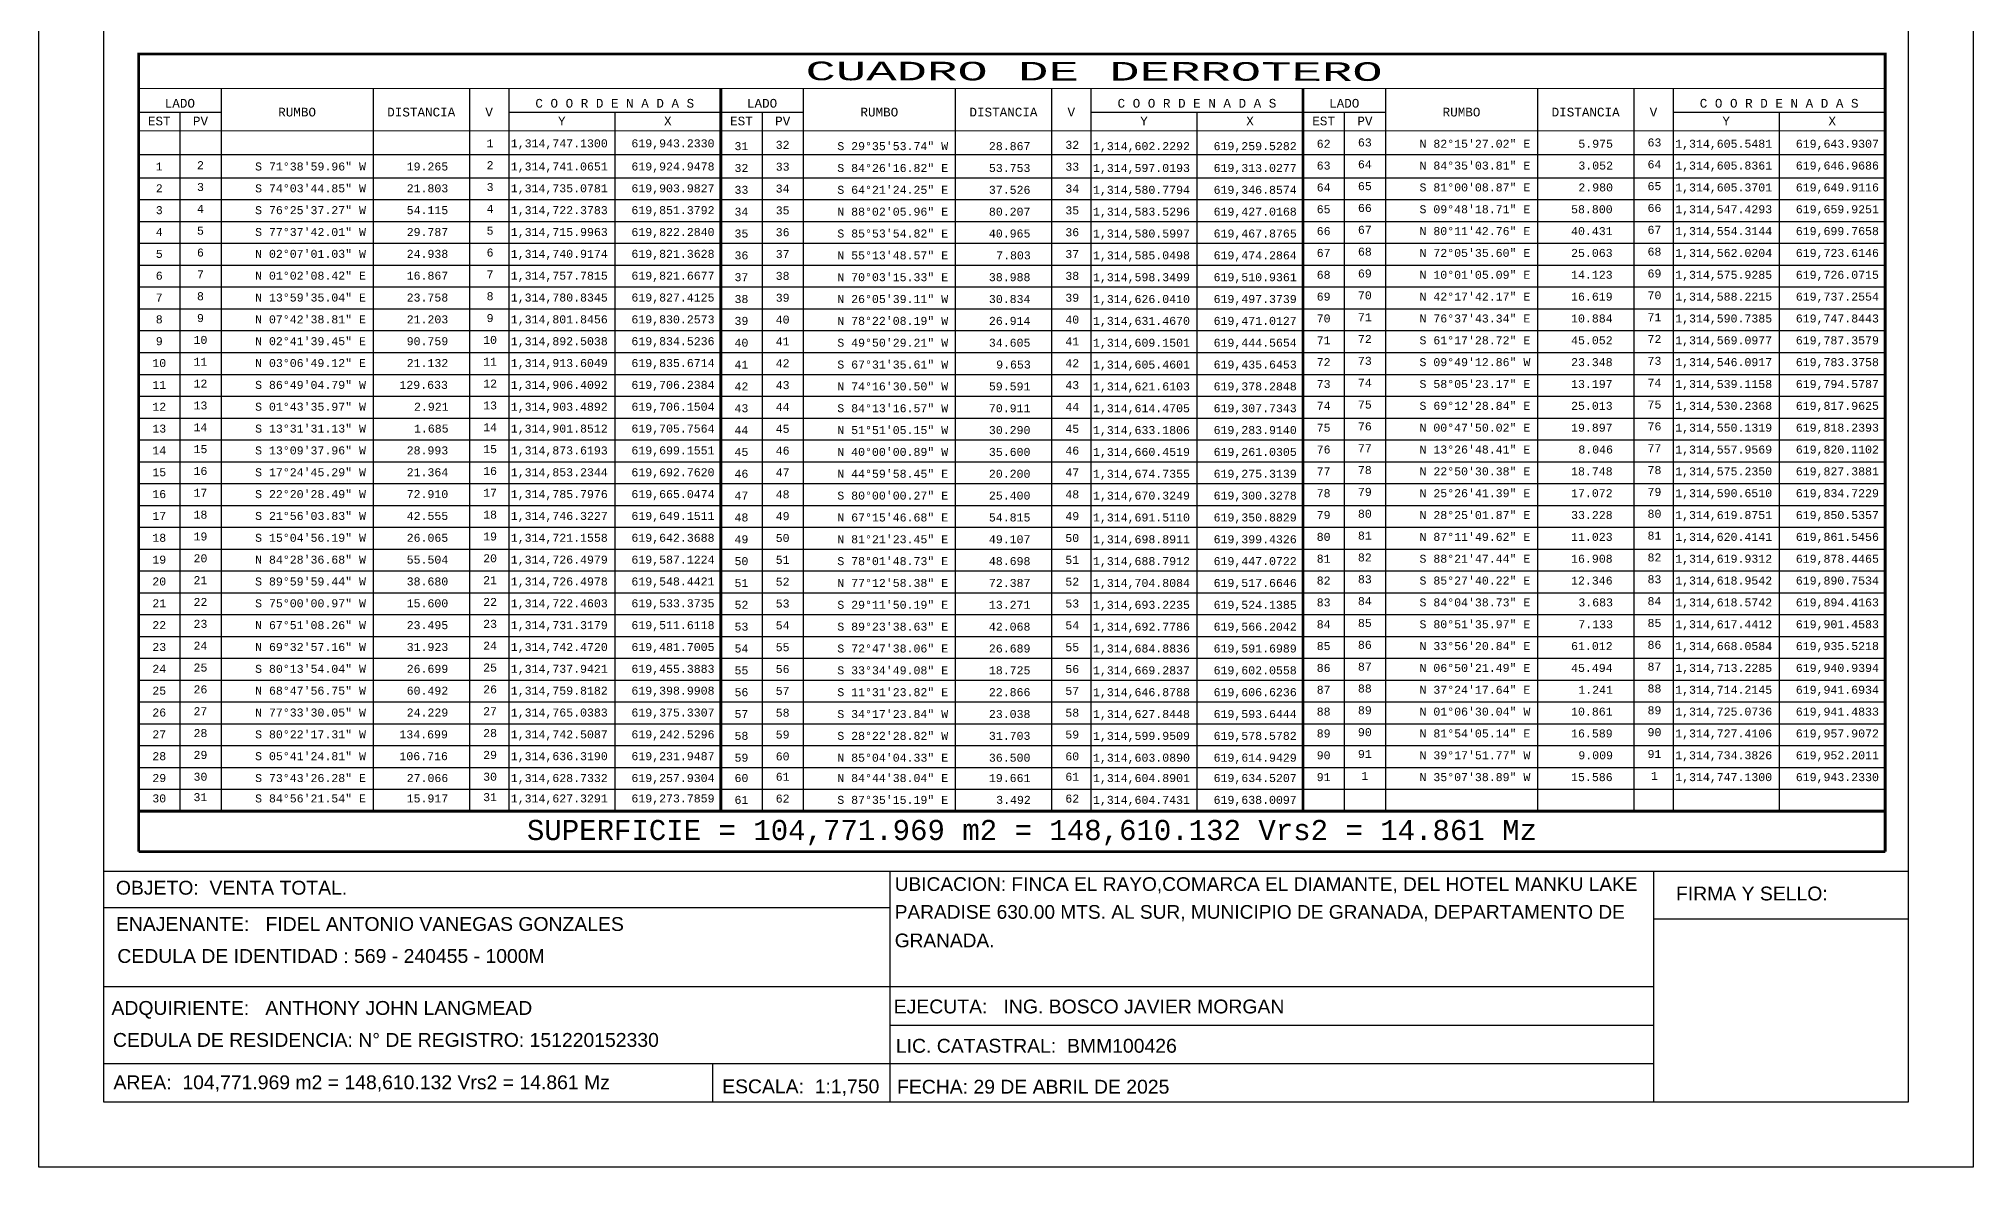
# Model space of a CAD drawing. Header units: metres. Extents: x 619047 to 657292, y 1301217 to 1319844.
# Drawn here: x 619050 to 620090, y 1313882 to 1314488 of the extents above; entities that cross this region are included whole.
import ezdxf
from ezdxf.enums import TextEntityAlignment as Align

# ---------------------------------------------------------------- set-up
doc = ezdxf.new("R2010")
doc.units = ezdxf.units.M
for name, color, linetype in [('CAJETIN', 5, 'Continuous'), ('CVL_CUADCON', 1, 'Continuous'), ('CVL_CUADCON_LIN', 8, 'Continuous'), ('CVL_CUADCON_TIT', 1, 'Continuous'), ('CVL_CUADCON_TX', 2, 'Continuous'), ('TEXTO 2', 7, 'Continuous')]:
    doc.layers.add(name, color=color, linetype=linetype)
doc.styles.add('MONOTXT4', font='monotxt4.shx')
doc.styles.add('PI', font='arial.ttf', dxfattribs={"height": 0.4})

msp = doc.modelspace()

# ---------------------------------------------------------------- linework, layer by layer
msp.add_lwpolyline([(619050.23868, 1313882.06251), (619050.23868, 1315353.81251), (620089.73868, 1315353.81251), (620089.73868, 1313882.06251)], close=True)
at = {"layer": 'CAJETIN'}
msp.add_lwpolyline([(619085.23868, 1313917.06251), (619085.23868, 1315318.81251), (620054.73868, 1315318.81251), (620054.73868, 1313917.06251)], close=True, dxfattribs=at)
at = {"layer": 'CVL_CUADCON', "color": 1, "linetype": 'Continuous', "flags": 128}
for points, const_width in [([(619103.9457, 1314051.63502), (619103.9457, 1314480.21749), (619416.76823, 1314480.21749)], 1.56464), ([(619416.76823, 1314480.21749), (619729.59076, 1314480.21749)], 1.56464), ([(619729.59076, 1314480.21749), (620042.41328, 1314480.21749), (620042.41328, 1314051.63502)], 1.56464), ([(619103.9457, 1314461.64129), (619416.76823, 1314461.64129)], 0.58674), ([(619416.76823, 1314073.4109), (619416.76823, 1314461.64129)], 1.56464), ([(619416.76823, 1314461.64129), (619416.76823, 1314073.4109)], 1.56464), ([(619416.76823, 1314461.64129), (619729.59076, 1314461.64129)], 0.58674), ([(619729.59076, 1314073.4109), (619729.59076, 1314461.64129)], 1.56464), ([(619729.59076, 1314461.64129), (619729.59076, 1314073.4109)], 1.56464), ([(619729.59076, 1314461.64129), (620042.41328, 1314461.64129)], 0.58674), ([(619103.9457, 1314438.88359), (619416.76823, 1314438.88359)], 0.58674), ([(619416.76823, 1314438.88359), (619729.59076, 1314438.88359)], 0.58674), ([(619729.59076, 1314438.88359), (620042.41328, 1314438.88359)], 0.58674), ([(619103.9457, 1314073.4109), (620042.41328, 1314073.4109)], 1.56464), ([(619103.9457, 1314051.63502), (620042.41328, 1314051.63502)], 1.56464)]:
    msp.add_lwpolyline(points, dxfattribs=dict(at, const_width=const_width))
at = {"layer": 'CVL_CUADCON_LIN', "color": 8, "linetype": 'Continuous'}
for p, q in [((619148.26024, 1314461.64129), (619148.26024, 1314073.4109)), ((619229.89928, 1314461.64129), (619229.89928, 1314073.4109)), ((619281.70062, 1314461.64129), (619281.70062, 1314073.4109)), ((619302.76851, 1314461.64129), (619302.76851, 1314073.4109)), ((619461.08277, 1314461.64129), (619461.08277, 1314073.4109)), ((619542.72181, 1314461.64129), (619542.72181, 1314073.4109)), ((619594.52315, 1314461.64129), (619594.52315, 1314073.4109)), ((619615.59104, 1314461.64129), (619615.59104, 1314073.4109)), ((619773.90529, 1314461.64129), (619773.90529, 1314073.4109)), ((619855.54433, 1314461.64129), (619855.54433, 1314073.4109)), ((619907.34567, 1314461.64129), (619907.34567, 1314073.4109)), ((619928.41356, 1314461.64129), (619928.41356, 1314073.4109)), ((619103.9457, 1314449.01464), (619148.26024, 1314449.01464)), ((619126.08537, 1314449.01464), (619126.08537, 1314073.4109)), ((619302.76851, 1314449.01464), (619416.76823, 1314449.01464)), ((619359.76837, 1314449.01464), (619359.76837, 1314073.4109)), ((619416.76823, 1314449.01464), (619461.08277, 1314449.01464)), ((619438.9079, 1314449.01464), (619438.9079, 1314073.4109)), ((619615.59104, 1314449.01464), (619729.59076, 1314449.01464)), ((619672.5909, 1314449.01464), (619672.5909, 1314073.4109)), ((619729.59076, 1314449.01464), (619773.90529, 1314449.01464)), ((619751.73042, 1314449.01464), (619751.73042, 1314073.4109)), ((619928.41356, 1314449.01464), (620042.41328, 1314449.01464)), ((619985.41342, 1314449.01464), (619985.41342, 1314073.4109)), ((619103.9457, 1314426.15133), (619416.76823, 1314426.15133)), ((619416.76823, 1314426.15133), (619729.59076, 1314426.15133)), ((619729.59076, 1314426.15133), (620042.41328, 1314426.15133)), ((619103.9457, 1314413.72026), (619416.76823, 1314413.72026)), ((619416.76823, 1314413.72026), (619729.59076, 1314413.72026)), ((619729.59076, 1314413.72026), (620042.41328, 1314413.72026)), ((619103.9457, 1314401.98545), (619416.76823, 1314401.98545)), ((619416.76823, 1314401.98545), (619729.59076, 1314401.98545)), ((619729.59076, 1314401.98545), (620042.41328, 1314401.98545)), ((619103.9457, 1314390.25065), (619416.76823, 1314390.25065)), ((619416.76823, 1314390.25065), (619729.59076, 1314390.25065)), ((619729.59076, 1314390.25065), (620042.41328, 1314390.25065)), ((619103.9457, 1314378.51584), (619416.76823, 1314378.51584)), ((619416.76823, 1314378.51584), (619729.59076, 1314378.51584)), ((619729.59076, 1314378.51584), (620042.41328, 1314378.51584)), ((619103.9457, 1314366.78103), (619416.76823, 1314366.78103)), ((619416.76823, 1314366.78103), (619729.59076, 1314366.78103)), ((619729.59076, 1314366.78103), (620042.41328, 1314366.78103)), ((619103.9457, 1314355.04623), (619416.76823, 1314355.04623)), ((619416.76823, 1314355.04623), (619729.59076, 1314355.04623)), ((619729.59076, 1314355.04623), (620042.41328, 1314355.04623)), ((619103.9457, 1314343.31142), (619416.76823, 1314343.31142)), ((619416.76823, 1314343.31142), (619729.59076, 1314343.31142)), ((619729.59076, 1314343.31142), (620042.41328, 1314343.31142)), ((619103.9457, 1314331.57662), (619416.76823, 1314331.57662)), ((619416.76823, 1314331.57662), (619729.59076, 1314331.57662)), ((619729.59076, 1314331.57662), (620042.41328, 1314331.57662)), ((619103.9457, 1314319.84181), (619416.76823, 1314319.84181)), ((619416.76823, 1314319.84181), (619729.59076, 1314319.84181)), ((619729.59076, 1314319.84181), (620042.41328, 1314319.84181)), ((619103.9457, 1314308.10701), (619416.76823, 1314308.10701)), ((619416.76823, 1314308.10701), (619729.59076, 1314308.10701)), ((619729.59076, 1314308.10701), (620042.41328, 1314308.10701)), ((619103.9457, 1314296.3722), (619416.76823, 1314296.3722)), ((619416.76823, 1314296.3722), (619729.59076, 1314296.3722)), ((619729.59076, 1314296.3722), (620042.41328, 1314296.3722)), ((619103.9457, 1314284.6374), (619416.76823, 1314284.6374)), ((619416.76823, 1314284.6374), (619729.59076, 1314284.6374)), ((619729.59076, 1314284.6374), (620042.41328, 1314284.6374)), ((619103.9457, 1314272.90259), (619416.76823, 1314272.90259)), ((619416.76823, 1314272.90259), (619729.59076, 1314272.90259)), ((619729.59076, 1314272.90259), (620042.41328, 1314272.90259)), ((619103.9457, 1314261.16779), (619416.76823, 1314261.16779)), ((619416.76823, 1314261.16779), (619729.59076, 1314261.16779)), ((619729.59076, 1314261.16779), (620042.41328, 1314261.16779)), ((619103.9457, 1314249.43298), (619416.76823, 1314249.43298)), ((619416.76823, 1314249.43298), (619729.59076, 1314249.43298)), ((619729.59076, 1314249.43298), (620042.41328, 1314249.43298)), ((619103.9457, 1314237.69818), (619416.76823, 1314237.69818)), ((619416.76823, 1314237.69818), (619729.59076, 1314237.69818)), ((619729.59076, 1314237.69818), (620042.41328, 1314237.69818)), ((619103.9457, 1314225.96337), (619416.76823, 1314225.96337)), ((619416.76823, 1314225.96337), (619729.59076, 1314225.96337)), ((619729.59076, 1314225.96337), (620042.41328, 1314225.96337)), ((619103.9457, 1314214.22857), (619416.76823, 1314214.22857)), ((619416.76823, 1314214.22857), (619729.59076, 1314214.22857)), ((619729.59076, 1314214.22857), (620042.41328, 1314214.22857)), ((619103.9457, 1314202.49376), (619416.76823, 1314202.49376)), ((619416.76823, 1314202.49376), (619729.59076, 1314202.49376)), ((619729.59076, 1314202.49376), (620042.41328, 1314202.49376)), ((619103.9457, 1314190.75896), (619416.76823, 1314190.75896)), ((619416.76823, 1314190.75896), (619729.59076, 1314190.75896)), ((619729.59076, 1314190.75896), (620042.41328, 1314190.75896)), ((619103.9457, 1314179.02415), (619416.76823, 1314179.02415)), ((619416.76823, 1314179.02415), (619729.59076, 1314179.02415)), ((619729.59076, 1314179.02415), (620042.41328, 1314179.02415)), ((619103.9457, 1314167.28935), (619416.76823, 1314167.28935)), ((619416.76823, 1314167.28935), (619729.59076, 1314167.28935)), ((619729.59076, 1314167.28935), (620042.41328, 1314167.28935)), ((619103.9457, 1314155.55454), (619416.76823, 1314155.55454)), ((619416.76823, 1314155.55454), (619729.59076, 1314155.55454)), ((619729.59076, 1314155.55454), (620042.41328, 1314155.55454)), ((619103.9457, 1314143.81974), (619416.76823, 1314143.81974)), ((619416.76823, 1314143.81974), (619729.59076, 1314143.81974)), ((619729.59076, 1314143.81974), (620042.41328, 1314143.81974)), ((619103.9457, 1314132.08493), (619416.76823, 1314132.08493)), ((619416.76823, 1314132.08493), (619729.59076, 1314132.08493)), ((619729.59076, 1314132.08493), (620042.41328, 1314132.08493)), ((619103.9457, 1314120.35013), (619416.76823, 1314120.35013)), ((619416.76823, 1314120.35013), (619729.59076, 1314120.35013)), ((619729.59076, 1314120.35013), (620042.41328, 1314120.35013)), ((619103.9457, 1314108.61532), (619416.76823, 1314108.61532)), ((619416.76823, 1314108.61532), (619729.59076, 1314108.61532)), ((619729.59076, 1314108.61532), (620042.41328, 1314108.61532)), ((619103.9457, 1314096.88052), (619416.76823, 1314096.88052)), ((619416.76823, 1314096.88052), (619729.59076, 1314096.88052)), ((619729.59076, 1314096.88052), (620042.41328, 1314096.88052)), ((619103.9457, 1314085.14571), (619416.76823, 1314085.14571)), ((619416.76823, 1314085.14571), (619729.59076, 1314085.14571)), ((619729.59076, 1314085.14571), (620042.41328, 1314085.14571)), ((619103.9457, 1314073.4109), (619416.76823, 1314073.4109))]:
    msp.add_line(p, q, dxfattribs=at)
at = {"layer": 'TEXTO 2'}
for p, q in [((619085.23868, 1314041.22589), (620054.73868, 1314041.22589)), ((619507.68836, 1313917.06251), (619507.68836, 1314041.22589)), ((619918.13403, 1313917.06251), (619918.13403, 1314041.22589)), ((619085.23868, 1314021.73922), (619507.68836, 1314021.73922)), ((619918.13403, 1314015.49143), (620054.73868, 1314015.49143)), ((619085.23868, 1313979.1442), (619507.68836, 1313979.1442)), ((619507.68836, 1313979.1442), (619918.13403, 1313979.1442)), ((619607.72557, 1313979.1442), (619918.13403, 1313979.1442)), ((619507.68836, 1313958.4503), (619918.13403, 1313958.4503)), ((619085.23868, 1313937.75641), (619918.13403, 1313937.75641)), ((619297.3171, 1313937.75641), (619918.13403, 1313937.75641)), ((619412.23754, 1313937.75641), (619412.23754, 1313917.06251))]:
    msp.add_line(p, q, dxfattribs=at)

# ---------------------------------------------------------------- texts
at = {"layer": 'CVL_CUADCON_TIT', "color": 3, "style": 'MONOTXT4', "width": 1.691379}
msp.add_text('CUADRO DE DERROTERO', height=10, rotation=359.92877816, dxfattribs=at).set_placement((619462.26358, 1314466.13986), (619772.34957, 1314465.75441), align=Align.FIT)
at = {"layer": 'CVL_CUADCON_TIT', "color": 1, "style": 'MONOTXT4'}
for s, height, p in [('LADO', 4.693922, (619126.08537, 1314451.3968)), ('C O O R D E N A D A S', 4.6939221, (619359.76446, 1314451.3968)), ('LADO', 4.693922, (619438.9079, 1314451.3968)), ('C O O R D E N A D A S', 4.6939221, (619672.58698, 1314451.3968)), ('LADO', 4.693922, (619751.73042, 1314451.3968)), ('C O O R D E N A D A S', 4.6939221, (619985.40951, 1314451.3968)), ('EST', 4.693922, (619115.01554, 1314441.86814)), ('PV', 4.693922, (619137.19432, 1314441.86814)), ('Y', 4.69392, (619331.288, 1314441.86814)), ('X', 4.69392, (619388.28004, 1314441.86814)), ('EST', 4.693922, (619427.83806, 1314441.86814)), ('PV', 4.693922, (619450.01685, 1314441.86814)), ('Y', 4.69392, (619644.11052, 1314441.86814)), ('X', 4.69392, (619701.10256, 1314441.86814)), ('EST', 4.693922, (619740.66059, 1314441.86814)), ('PV', 4.693922, (619762.83937, 1314441.86814)), ('Y', 4.69392, (619956.93305, 1314441.86814)), ('X', 4.69392, (620013.92509, 1314441.86814))]:
    msp.add_text(s, height=height, dxfattribs=at).set_placement(p, align=Align.CENTER)
for s, height, p in [('RUMBO', 4.693922, (619189.10127, 1314449.0029)), ('DISTANCIA', 4.693922, (619255.79408, 1314449.0029)), ('V', 4.69392, (619292.25021, 1314449.0029)), ('RUMBO', 4.693922, (619501.9238, 1314449.0029)), ('DISTANCIA', 4.693922, (619568.61661, 1314449.0029)), ('V', 4.69392, (619605.07274, 1314449.0029)), ('RUMBO', 4.693922, (619814.74633, 1314449.0029)), ('DISTANCIA', 4.693922, (619881.43914, 1314449.0029)), ('V', 4.69392, (619917.89526, 1314449.0029))]:
    msp.add_text(s, height=height, dxfattribs=at).set_placement(p, align=Align.MIDDLE)
at = {"layer": 'CVL_CUADCON_TIT', "color": 3, "style": 'MONOTXT4'}
msp.add_text('SUPERFICIE = 104,771.969 m2 = 148,610.132 Vrs2 = 14.861 Mz', height=10.8117904, dxfattribs=at).set_placement((619583.94528, 1314061.91518), align=Align.MIDDLE)
at = {"layer": 'CVL_CUADCON_TX', "color": 2, "style": 'MONOTXT4'}
for s, p in [('1', (619292.77046, 1314430.06293)), ('31', (619427.83806, 1314428.55803)), ('32', (619449.97773, 1314429.2543)), ('32', (619605.59298, 1314429.2543)), ('62', (619740.66059, 1314429.85166)), ('63', (619762.80026, 1314430.54793)), ('63', (619918.41551, 1314430.54793)), ('1', (619115.01554, 1314417.63186)), ('2', (619137.1552, 1314418.32812)), ('2', (619292.77046, 1314418.32812)), ('32', (619427.83806, 1314416.82323)), ('33', (619449.97773, 1314417.51949)), ('33', (619605.59298, 1314417.51949)), ('63', (619740.66059, 1314418.11686)), ('64', (619762.80026, 1314418.81312)), ('64', (619918.41551, 1314418.81312)), ('2', (619115.01554, 1314405.89705)), ('3', (619137.1552, 1314406.59332)), ('3', (619292.77046, 1314406.59332)), ('33', (619427.83806, 1314405.08842)), ('34', (619449.97773, 1314405.78469)), ('34', (619605.59298, 1314405.78469)), ('64', (619740.66059, 1314406.38205)), ('65', (619762.80026, 1314407.07832)), ('65', (619918.41551, 1314407.07832)), ('3', (619115.01554, 1314394.16225)), ('4', (619137.1552, 1314394.85851)), ('4', (619292.77046, 1314394.85851)), ('34', (619427.83806, 1314393.35362)), ('35', (619449.97773, 1314394.04988)), ('35', (619605.59298, 1314394.04988)), ('65', (619740.66059, 1314394.64725)), ('66', (619762.80026, 1314395.34351)), ('66', (619918.41551, 1314395.34351)), ('4', (619115.01554, 1314382.42744)), ('5', (619137.1552, 1314383.12371)), ('5', (619292.77046, 1314383.12371)), ('35', (619427.83806, 1314381.61881)), ('36', (619449.97773, 1314382.31508)), ('36', (619605.59298, 1314382.31508)), ('66', (619740.66059, 1314382.91244)), ('67', (619762.80026, 1314383.60871)), ('67', (619918.41551, 1314383.60871)), ('5', (619115.01554, 1314370.69264)), ('6', (619137.1552, 1314371.3889)), ('6', (619292.77046, 1314371.3889)), ('67', (619740.66059, 1314371.17764)), ('68', (619762.80026, 1314371.8739)), ('68', (619918.41551, 1314371.8739)), ('36', (619427.83806, 1314369.88401)), ('37', (619449.97773, 1314370.58027)), ('37', (619605.59298, 1314370.58027)), ('6', (619115.01554, 1314358.95783)), ('7', (619137.1552, 1314359.6541)), ('7', (619292.77046, 1314359.6541)), ('37', (619427.83806, 1314358.1492)), ('38', (619449.97773, 1314358.84547)), ('38', (619605.59298, 1314358.84547)), ('68', (619740.66059, 1314359.44283)), ('69', (619762.80026, 1314360.1391)), ('69', (619918.41551, 1314360.1391)), ('7', (619115.01554, 1314347.22303)), ('8', (619137.1552, 1314347.91929)), ('8', (619292.77046, 1314347.91929)), ('38', (619427.83806, 1314346.4144)), ('39', (619449.97773, 1314347.11066)), ('39', (619605.59298, 1314347.11066)), ('69', (619740.66059, 1314347.70803)), ('70', (619762.80026, 1314348.40429)), ('70', (619918.41551, 1314348.40429)), ('8', (619115.01554, 1314335.48822)), ('9', (619137.1552, 1314336.18449)), ('9', (619292.77046, 1314336.18449)), ('39', (619427.83806, 1314334.67959)), ('40', (619449.97773, 1314335.37586)), ('40', (619605.59298, 1314335.37586)), ('70', (619740.66059, 1314335.97322)), ('71', (619762.80026, 1314336.66949)), ('71', (619918.41551, 1314336.66949)), ('9', (619115.01554, 1314323.75342)), ('10', (619137.1552, 1314324.44968)), ('10', (619292.77046, 1314324.44968)), ('40', (619427.83806, 1314322.94479)), ('41', (619449.97773, 1314323.64105)), ('41', (619605.59298, 1314323.64105)), ('71', (619740.66059, 1314324.23842)), ('72', (619762.80026, 1314324.93468)), ('72', (619918.41551, 1314324.93468)), ('10', (619115.01554, 1314312.01861)), ('11', (619137.1552, 1314312.71488)), ('11', (619292.77046, 1314312.71488)), ('41', (619427.83806, 1314311.20998)), ('42', (619449.97773, 1314311.90625)), ('42', (619605.59298, 1314311.90625)), ('72', (619740.66059, 1314312.50361)), ('73', (619762.80026, 1314313.19988)), ('73', (619918.41551, 1314313.19988)), ('11', (619115.01554, 1314300.28381)), ('12', (619137.1552, 1314300.98007)), ('12', (619292.77046, 1314300.98007)), ('42', (619427.83806, 1314299.47518)), ('43', (619449.97773, 1314300.17144)), ('43', (619605.59298, 1314300.17144)), ('73', (619740.66059, 1314300.76881)), ('74', (619762.80026, 1314301.46507)), ('74', (619918.41551, 1314301.46507)), ('12', (619115.01554, 1314288.549)), ('13', (619137.1552, 1314289.24527)), ('13', (619292.77046, 1314289.24527)), ('43', (619427.83806, 1314287.74037)), ('44', (619449.97773, 1314288.43664)), ('44', (619605.59298, 1314288.43664)), ('74', (619740.66059, 1314289.034)), ('75', (619762.80026, 1314289.73027)), ('75', (619918.41551, 1314289.73027)), ('14', (619137.1552, 1314277.51046)), ('14', (619292.77046, 1314277.51046)), ('75', (619740.66059, 1314277.29919)), ('76', (619762.80026, 1314277.99546)), ('76', (619918.41551, 1314277.99546)), ('13', (619115.01554, 1314276.8142)), ('44', (619427.83806, 1314276.00557)), ('45', (619449.97773, 1314276.70183)), ('45', (619605.59298, 1314276.70183)), ('14', (619115.01554, 1314265.07939)), ('15', (619137.1552, 1314265.77565)), ('15', (619292.77046, 1314265.77565)), ('45', (619427.83806, 1314264.27076)), ('46', (619449.97773, 1314264.96703)), ('46', (619605.59298, 1314264.96703)), ('76', (619740.66059, 1314265.56439)), ('77', (619762.80026, 1314266.26065)), ('77', (619918.41551, 1314266.26065)), ('15', (619115.01554, 1314253.34458)), ('16', (619137.1552, 1314254.04085)), ('16', (619292.77046, 1314254.04085)), ('46', (619427.83806, 1314252.53596)), ('47', (619449.97773, 1314253.23222)), ('47', (619605.59298, 1314253.23222)), ('77', (619740.66059, 1314253.82958)), ('78', (619762.80026, 1314254.52585)), ('78', (619918.41551, 1314254.52585)), ('16', (619115.01554, 1314241.60978)), ('17', (619137.1552, 1314242.30604)), ('17', (619292.77046, 1314242.30604)), ('47', (619427.83806, 1314240.80115)), ('48', (619449.97773, 1314241.49742)), ('48', (619605.59298, 1314241.49742)), ('78', (619740.66059, 1314242.09478)), ('79', (619762.80026, 1314242.79104)), ('79', (619918.41551, 1314242.79104)), ('17', (619115.01554, 1314229.87497)), ('18', (619137.1552, 1314230.57124)), ('18', (619292.77046, 1314230.57124)), ('48', (619427.83806, 1314229.06635)), ('49', (619449.97773, 1314229.76261)), ('49', (619605.59298, 1314229.76261)), ('79', (619740.66059, 1314230.35997)), ('80', (619762.80026, 1314231.05624)), ('80', (619918.41551, 1314231.05624)), ('18', (619115.01554, 1314218.14017)), ('19', (619137.1552, 1314218.83643)), ('19', (619292.77046, 1314218.83643)), ('49', (619427.83806, 1314217.33154)), ('50', (619449.97773, 1314218.02781)), ('50', (619605.59298, 1314218.02781)), ('80', (619740.66059, 1314218.62517)), ('81', (619762.80026, 1314219.32143)), ('81', (619918.41551, 1314219.32143)), ('19', (619115.01554, 1314206.40536)), ('20', (619137.1552, 1314207.10163)), ('20', (619292.77046, 1314207.10163)), ('50', (619427.83806, 1314205.59673)), ('51', (619449.97773, 1314206.293)), ('51', (619605.59298, 1314206.293)), ('81', (619740.66059, 1314206.89036)), ('82', (619762.80026, 1314207.58663)), ('82', (619918.41551, 1314207.58663)), ('20', (619115.01554, 1314194.67056)), ('21', (619137.1552, 1314195.36682)), ('21', (619292.77046, 1314195.36682)), ('52', (619449.97773, 1314194.55819)), ('52', (619605.59298, 1314194.55819)), ('82', (619740.66059, 1314195.15556)), ('83', (619762.80026, 1314195.85182)), ('83', (619918.41551, 1314195.85182)), ('22', (619137.1552, 1314183.63202)), ('22', (619292.77046, 1314183.63202)), ('51', (619427.83806, 1314193.86193)), ('84', (619762.80026, 1314184.11702)), ('84', (619918.41551, 1314184.11702)), ('21', (619115.01554, 1314182.93575)), ('52', (619427.83806, 1314182.12712)), ('53', (619449.97773, 1314182.82339)), ('53', (619605.59298, 1314182.82339)), ('83', (619740.66059, 1314183.42075)), ('22', (619115.01554, 1314171.20095)), ('23', (619137.1552, 1314171.89721)), ('23', (619292.77046, 1314171.89721)), ('53', (619427.83806, 1314170.39232)), ('54', (619449.97773, 1314171.08858)), ('54', (619605.59298, 1314171.08858)), ('84', (619740.66059, 1314171.68595)), ('85', (619762.80026, 1314172.38221)), ('85', (619918.41551, 1314172.38221)), ('23', (619115.01554, 1314159.46614)), ('24', (619137.1552, 1314160.16241)), ('24', (619292.77046, 1314160.16241)), ('54', (619427.83806, 1314158.65751)), ('55', (619449.97773, 1314159.35378)), ('55', (619605.59298, 1314159.35378)), ('85', (619740.66059, 1314159.95114)), ('86', (619762.80026, 1314160.64741)), ('86', (619918.41551, 1314160.64741)), ('24', (619115.01554, 1314147.73134)), ('25', (619137.1552, 1314148.4276)), ('25', (619292.77046, 1314148.4276)), ('55', (619427.83806, 1314146.92271)), ('56', (619449.97773, 1314147.61897)), ('56', (619605.59298, 1314147.61897)), ('86', (619740.66059, 1314148.21634)), ('87', (619762.80026, 1314148.9126)), ('87', (619918.41551, 1314148.9126)), ('25', (619115.01554, 1314135.99653)), ('26', (619137.1552, 1314136.6928)), ('26', (619292.77046, 1314136.6928)), ('56', (619427.83806, 1314135.1879)), ('57', (619449.97773, 1314135.88417)), ('57', (619605.59298, 1314135.88417)), ('87', (619740.66059, 1314136.48153)), ('88', (619762.80026, 1314137.1778)), ('88', (619918.41551, 1314137.1778)), ('26', (619115.01554, 1314124.26173)), ('27', (619137.1552, 1314124.95799)), ('27', (619292.77046, 1314124.95799)), ('57', (619427.83806, 1314123.4531)), ('58', (619449.97773, 1314124.14936)), ('58', (619605.59298, 1314124.14936)), ('88', (619740.66059, 1314124.74673)), ('89', (619762.80026, 1314125.44299)), ('89', (619918.41551, 1314125.44299)), ('27', (619115.01554, 1314112.52692)), ('28', (619137.1552, 1314113.22319)), ('28', (619292.77046, 1314113.22319)), ('58', (619427.83806, 1314111.71829)), ('59', (619449.97773, 1314112.41456)), ('59', (619605.59298, 1314112.41456)), ('89', (619740.66059, 1314113.01192)), ('90', (619762.80026, 1314113.70819)), ('90', (619918.41551, 1314113.70819)), ('28', (619115.01554, 1314100.79212)), ('29', (619137.1552, 1314101.48838)), ('29', (619292.77046, 1314101.48838)), ('60', (619449.97773, 1314100.67975)), ('60', (619605.59298, 1314100.67975)), ('90', (619740.66059, 1314101.27712)), ('91', (619762.80026, 1314101.97338)), ('91', (619918.41551, 1314101.97338)), ('59', (619427.83806, 1314099.98349)), ('1', (619762.80026, 1314090.23858)), ('1', (619918.41551, 1314090.23858)), ('29', (619115.01554, 1314089.05731)), ('30', (619137.1552, 1314089.75358)), ('30', (619292.77046, 1314089.75358)), ('60', (619427.83806, 1314089.05731)), ('61', (619449.97773, 1314089.75358)), ('61', (619605.59298, 1314089.75358)), ('91', (619740.66059, 1314089.54231)), ('30', (619115.01554, 1314078.10888)), ('31', (619137.1552, 1314078.80515)), ('31', (619292.77046, 1314078.80515)), ('61', (619427.83806, 1314077.32251)), ('62', (619449.97773, 1314078.01877)), ('62', (619605.59298, 1314078.01877))]:
    msp.add_text(s, height=4.3, dxfattribs=at).set_placement(p, align=Align.CENTER)
for s, p in [('1,314,747.1300', (619303.90679, 1314430.06293)), ('619,943.2330', (619368.72203, 1314430.06293)), ('S 29%%d35\'53.74" W', (619479.35386, 1314428.55803)), ('28.867', (619560.79341, 1314428.55803)), ('1,314,602.2292', (619616.72931, 1314428.55803)), ('619,259.5282', (619681.54455, 1314428.55803)), ('N 82%%d15\'27.02" E', (619792.17638, 1314429.85166)), ('5.975', (619877.52753, 1314429.85166)), ('1,314,605.5481', (619929.55184, 1314429.85166)), ('619,643.9307', (619994.36708, 1314429.85166)), ('S 71%%d38\'59.96" W', (619166.53133, 1314417.63186)), ('19.265', (619247.97088, 1314417.63186)), ('1,314,741.0651', (619303.90679, 1314417.63186)), ('619,924.9478', (619368.72203, 1314417.63186)), ('S 84%%d26\'16.82" E', (619479.35386, 1314416.82323)), ('53.753', (619560.79341, 1314416.82323)), ('1,314,597.0193', (619616.72931, 1314416.82323)), ('619,313.0277', (619681.54455, 1314416.82323)), ('N 84%%d35\'03.81" E', (619792.17638, 1314418.11686)), ('3.052', (619877.52753, 1314418.11686)), ('1,314,605.8361', (619929.55184, 1314418.11686)), ('619,646.9686', (619994.36708, 1314418.11686)), ('S 74%%d03\'44.85" W', (619166.53133, 1314405.89705)), ('21.803', (619247.97088, 1314405.89705)), ('1,314,735.0781', (619303.90679, 1314405.89705)), ('619,903.9827', (619368.72203, 1314405.89705)), ('S 64%%d21\'24.25" E', (619479.35386, 1314405.08842)), ('37.526', (619560.79341, 1314405.08842)), ('1,314,580.7794', (619616.72931, 1314405.08842)), ('619,346.8574', (619681.54455, 1314405.08842)), ('S 81%%d00\'08.87" E', (619792.17638, 1314406.38205)), ('2.980', (619877.52753, 1314406.38205)), ('1,314,605.3701', (619929.55184, 1314406.38205)), ('619,649.9116', (619994.36708, 1314406.38205)), ('S 76%%d25\'37.27" W', (619166.53133, 1314394.16225)), ('54.115', (619247.97088, 1314394.16225)), ('1,314,722.3783', (619303.90679, 1314394.16225)), ('619,851.3792', (619368.72203, 1314394.16225)), ('N 88%%d02\'05.96" E', (619479.35386, 1314393.35362)), ('80.207', (619560.79341, 1314393.35362)), ('1,314,583.5296', (619616.72931, 1314393.35362)), ('619,427.0168', (619681.54455, 1314393.35362)), ('S 09%%d48\'18.71" E', (619792.17638, 1314394.64725)), ('58.800', (619873.61593, 1314394.64725)), ('1,314,547.4293', (619929.55184, 1314394.64725)), ('619,659.9251', (619994.36708, 1314394.64725)), ('S 77%%d37\'42.01" W', (619166.53133, 1314382.42744)), ('29.787', (619247.97088, 1314382.42744)), ('1,314,715.9963', (619303.90679, 1314382.42744)), ('619,822.2840', (619368.72203, 1314382.42744)), ('S 85%%d53\'54.82" E', (619479.35386, 1314381.61881)), ('40.965', (619560.79341, 1314381.61881)), ('1,314,580.5997', (619616.72931, 1314381.61881)), ('619,467.8765', (619681.54455, 1314381.61881)), ('N 80%%d11\'42.76" E', (619792.17638, 1314382.91244)), ('40.431', (619873.61593, 1314382.91244)), ('1,314,554.3144', (619929.55184, 1314382.91244)), ('619,699.7658', (619994.36708, 1314382.91244)), ('N 02%%d07\'01.03" W', (619166.53133, 1314370.69264)), ('24.938', (619247.97088, 1314370.69264)), ('1,314,740.9174', (619303.90679, 1314370.69264)), ('619,821.3628', (619368.72203, 1314370.69264)), ('N 72%%d05\'35.60" E', (619792.17638, 1314371.17764)), ('25.063', (619873.61593, 1314371.17764)), ('1,314,562.0204', (619929.55184, 1314371.17764)), ('619,723.6146', (619994.36708, 1314371.17764)), ('N 55%%d13\'48.57" E', (619479.35386, 1314369.88401)), ('7.803', (619564.70501, 1314369.88401)), ('1,314,585.0498', (619616.72931, 1314369.88401)), ('619,474.2864', (619681.54455, 1314369.88401)), ('N 01%%d02\'08.42" E', (619166.53133, 1314358.95783)), ('16.867', (619247.97088, 1314358.95783)), ('1,314,757.7815', (619303.90679, 1314358.95783)), ('619,821.6677', (619368.72203, 1314358.95783)), ('N 70%%d03\'15.33" E', (619479.35386, 1314358.1492)), ('38.988', (619560.79341, 1314358.1492)), ('1,314,598.3499', (619616.72931, 1314358.1492)), ('619,510.9361', (619681.54455, 1314358.1492)), ('N 10%%d01\'05.09" E', (619792.17638, 1314359.44283)), ('14.123', (619873.61593, 1314359.44283)), ('1,314,575.9285', (619929.55184, 1314359.44283)), ('619,726.0715', (619994.36708, 1314359.44283)), ('N 13%%d59\'35.04" E', (619166.53133, 1314347.22303)), ('23.758', (619247.97088, 1314347.22303)), ('1,314,780.8345', (619303.90679, 1314347.22303)), ('619,827.4125', (619368.72203, 1314347.22303)), ('N 26%%d05\'39.11" W', (619479.35386, 1314346.4144)), ('30.834', (619560.79341, 1314346.4144)), ('1,314,626.0410', (619616.72931, 1314346.4144)), ('619,497.3739', (619681.54455, 1314346.4144)), ('N 42%%d17\'42.17" E', (619792.17638, 1314347.70803)), ('16.619', (619873.61593, 1314347.70803)), ('1,314,588.2215', (619929.55184, 1314347.70803)), ('619,737.2554', (619994.36708, 1314347.70803)), ('N 07%%d42\'38.81" E', (619166.53133, 1314335.48822)), ('21.203', (619247.97088, 1314335.48822)), ('1,314,801.8456', (619303.90679, 1314335.48822)), ('619,830.2573', (619368.72203, 1314335.48822)), ('N 78%%d22\'08.19" W', (619479.35386, 1314334.67959)), ('26.914', (619560.79341, 1314334.67959)), ('1,314,631.4670', (619616.72931, 1314334.67959)), ('619,471.0127', (619681.54455, 1314334.67959)), ('N 76%%d37\'43.34" E', (619792.17638, 1314335.97322)), ('10.884', (619873.61593, 1314335.97322)), ('1,314,590.7385', (619929.55184, 1314335.97322)), ('619,747.8443', (619994.36708, 1314335.97322)), ('N 02%%d41\'39.45" E', (619166.53133, 1314323.75342)), ('90.759', (619247.97088, 1314323.75342)), ('1,314,892.5038', (619303.90679, 1314323.75342)), ('619,834.5236', (619368.72203, 1314323.75342)), ('S 49%%d50\'29.21" W', (619479.35386, 1314322.94479)), ('34.605', (619560.79341, 1314322.94479)), ('1,314,609.1501', (619616.72931, 1314322.94479)), ('619,444.5654', (619681.54455, 1314322.94479)), ('S 61%%d17\'28.72" E', (619792.17638, 1314324.23842)), ('45.052', (619873.61593, 1314324.23842)), ('1,314,569.0977', (619929.55184, 1314324.23842)), ('619,787.3579', (619994.36708, 1314324.23842)), ('N 03%%d06\'49.12" E', (619166.53133, 1314312.01861)), ('21.132', (619247.97088, 1314312.01861)), ('1,314,913.6049', (619303.90679, 1314312.01861)), ('619,835.6714', (619368.72203, 1314312.01861)), ('S 67%%d31\'35.61" W', (619479.35386, 1314311.20998)), ('9.653', (619564.70501, 1314311.20998)), ('1,314,605.4601', (619616.72931, 1314311.20998)), ('619,435.6453', (619681.54455, 1314311.20998)), ('S 09%%d49\'12.86" W', (619792.17638, 1314312.50361)), ('23.348', (619873.61593, 1314312.50361)), ('1,314,546.0917', (619929.55184, 1314312.50361)), ('619,783.3758', (619994.36708, 1314312.50361)), ('S 86%%d49\'04.79" W', (619166.53133, 1314300.28381)), ('129.633', (619244.05928, 1314300.28381)), ('1,314,906.4092', (619303.90679, 1314300.28381)), ('619,706.2384', (619368.72203, 1314300.28381)), ('N 74%%d16\'30.50" W', (619479.35386, 1314299.47518)), ('59.591', (619560.79341, 1314299.47518)), ('1,314,621.6103', (619616.72931, 1314299.47518)), ('619,378.2848', (619681.54455, 1314299.47518)), ('S 58%%d05\'23.17" E', (619792.17638, 1314300.76881)), ('13.197', (619873.61593, 1314300.76881)), ('1,314,539.1158', (619929.55184, 1314300.76881)), ('619,794.5787', (619994.36708, 1314300.76881)), ('S 01%%d43\'35.97" W', (619166.53133, 1314288.549)), ('2.921', (619251.88248, 1314288.549)), ('1,314,903.4892', (619303.90679, 1314288.549)), ('619,706.1504', (619368.72203, 1314288.549)), ('S 84%%d13\'16.57" W', (619479.35386, 1314287.74037)), ('70.911', (619560.79341, 1314287.74037)), ('1,314,614.4705', (619616.72931, 1314287.74037)), ('619,307.7343', (619681.54455, 1314287.74037)), ('S 69%%d12\'28.84" E', (619792.17638, 1314289.034)), ('25.013', (619873.61593, 1314289.034)), ('1,314,530.2368', (619929.55184, 1314289.034)), ('619,817.9625', (619994.36708, 1314289.034)), ('S 13%%d31\'31.13" W', (619166.53133, 1314276.8142)), ('N 00%%d47\'50.02" E', (619792.17638, 1314277.29919)), ('19.897', (619873.61593, 1314277.29919)), ('1,314,550.1319', (619929.55184, 1314277.29919)), ('619,818.2393', (619994.36708, 1314277.29919)), ('1.685', (619251.88248, 1314276.8142)), ('1,314,901.8512', (619303.90679, 1314276.8142)), ('619,705.7564', (619368.72203, 1314276.8142)), ('N 51%%d51\'05.15" W', (619479.35386, 1314276.00557)), ('30.290', (619560.79341, 1314276.00557)), ('1,314,633.1806', (619616.72931, 1314276.00557)), ('619,283.9140', (619681.54455, 1314276.00557)), ('S 13%%d09\'37.96" W', (619166.53133, 1314265.07939)), ('28.993', (619247.97088, 1314265.07939)), ('1,314,873.6193', (619303.90679, 1314265.07939)), ('619,699.1551', (619368.72203, 1314265.07939)), ('N 40%%d00\'00.89" W', (619479.35386, 1314264.27076)), ('35.600', (619560.79341, 1314264.27076)), ('1,314,660.4519', (619616.72931, 1314264.27076)), ('619,261.0305', (619681.54455, 1314264.27076)), ('N 13%%d26\'48.41" E', (619792.17638, 1314265.56439)), ('8.046', (619877.52753, 1314265.56439)), ('1,314,557.9569', (619929.55184, 1314265.56439)), ('619,820.1102', (619994.36708, 1314265.56439)), ('S 17%%d24\'45.29" W', (619166.53133, 1314253.34458)), ('21.364', (619247.97088, 1314253.34458)), ('1,314,853.2344', (619303.90679, 1314253.34458)), ('619,692.7620', (619368.72203, 1314253.34458)), ('N 44%%d59\'58.45" E', (619479.35386, 1314252.53596)), ('20.200', (619560.79341, 1314252.53596)), ('1,314,674.7355', (619616.72931, 1314252.53596)), ('619,275.3139', (619681.54455, 1314252.53596)), ('N 22%%d50\'30.38" E', (619792.17638, 1314253.82958)), ('18.748', (619873.61593, 1314253.82958)), ('1,314,575.2350', (619929.55184, 1314253.82958)), ('619,827.3881', (619994.36708, 1314253.82958)), ('S 22%%d20\'28.49" W', (619166.53133, 1314241.60978)), ('72.910', (619247.97088, 1314241.60978)), ('1,314,785.7976', (619303.90679, 1314241.60978)), ('619,665.0474', (619368.72203, 1314241.60978)), ('S 80%%d00\'00.27" E', (619479.35386, 1314240.80115)), ('25.400', (619560.79341, 1314240.80115)), ('1,314,670.3249', (619616.72931, 1314240.80115)), ('619,300.3278', (619681.54455, 1314240.80115)), ('N 25%%d26\'41.39" E', (619792.17638, 1314242.09478)), ('17.072', (619873.61593, 1314242.09478)), ('1,314,590.6510', (619929.55184, 1314242.09478)), ('619,834.7229', (619994.36708, 1314242.09478)), ('S 21%%d56\'03.83" W', (619166.53133, 1314229.87497)), ('42.555', (619247.97088, 1314229.87497)), ('1,314,746.3227', (619303.90679, 1314229.87497)), ('619,649.1511', (619368.72203, 1314229.87497)), ('N 67%%d15\'46.68" E', (619479.35386, 1314229.06635)), ('54.815', (619560.79341, 1314229.06635)), ('1,314,691.5110', (619616.72931, 1314229.06635)), ('619,350.8829', (619681.54455, 1314229.06635)), ('N 28%%d25\'01.87" E', (619792.17638, 1314230.35997)), ('33.228', (619873.61593, 1314230.35997)), ('1,314,619.8751', (619929.55184, 1314230.35997)), ('619,850.5357', (619994.36708, 1314230.35997)), ('S 15%%d04\'56.19" W', (619166.53133, 1314218.14017)), ('26.065', (619247.97088, 1314218.14017)), ('1,314,721.1558', (619303.90679, 1314218.14017)), ('619,642.3688', (619368.72203, 1314218.14017)), ('N 81%%d21\'23.45" E', (619479.35386, 1314217.33154)), ('49.107', (619560.79341, 1314217.33154)), ('1,314,698.8911', (619616.72931, 1314217.33154)), ('619,399.4326', (619681.54455, 1314217.33154)), ('N 87%%d11\'49.62" E', (619792.17638, 1314218.62517)), ('11.023', (619873.61593, 1314218.62517)), ('1,314,620.4141', (619929.55184, 1314218.62517)), ('619,861.5456', (619994.36708, 1314218.62517)), ('N 84%%d28\'36.68" W', (619166.53133, 1314206.40536)), ('55.504', (619247.97088, 1314206.40536)), ('1,314,726.4979', (619303.90679, 1314206.40536)), ('619,587.1224', (619368.72203, 1314206.40536)), ('S 78%%d01\'48.73" E', (619479.35386, 1314205.59673)), ('48.698', (619560.79341, 1314205.59673)), ('1,314,688.7912', (619616.72931, 1314205.59673)), ('619,447.0722', (619681.54455, 1314205.59673)), ('S 88%%d21\'47.44" E', (619792.17638, 1314206.89036)), ('16.908', (619873.61593, 1314206.89036)), ('1,314,619.9312', (619929.55184, 1314206.89036)), ('619,878.4465', (619994.36708, 1314206.89036)), ('S 89%%d59\'59.44" W', (619166.53133, 1314194.67056)), ('38.680', (619247.97088, 1314194.67056)), ('1,314,726.4978', (619303.90679, 1314194.67056)), ('619,548.4421', (619368.72203, 1314194.67056)), ('N 77%%d12\'58.38" E', (619479.35386, 1314193.86193)), ('S 85%%d27\'40.22" E', (619792.17638, 1314195.15556)), ('12.346', (619873.61593, 1314195.15556)), ('1,314,618.9542', (619929.55184, 1314195.15556)), ('619,890.7534', (619994.36708, 1314195.15556)), ('72.387', (619560.79341, 1314193.86193)), ('1,314,704.8084', (619616.72931, 1314193.86193)), ('619,517.6646', (619681.54455, 1314193.86193)), ('S 84%%d04\'38.73" E', (619792.17638, 1314183.42075)), ('S 75%%d00\'00.97" W', (619166.53133, 1314182.93575)), ('15.600', (619247.97088, 1314182.93575)), ('1,314,722.4603', (619303.90679, 1314182.93575)), ('619,533.3735', (619368.72203, 1314182.93575)), ('S 29%%d11\'50.19" E', (619479.35386, 1314182.12712)), ('13.271', (619560.79341, 1314182.12712)), ('1,314,693.2235', (619616.72931, 1314182.12712)), ('619,524.1385', (619681.54455, 1314182.12712)), ('3.683', (619877.52753, 1314183.42075)), ('1,314,618.5742', (619929.55184, 1314183.42075)), ('619,894.4163', (619994.36708, 1314183.42075)), ('N 67%%d51\'08.26" W', (619166.53133, 1314171.20095)), ('23.495', (619247.97088, 1314171.20095)), ('1,314,731.3179', (619303.90679, 1314171.20095)), ('619,511.6118', (619368.72203, 1314171.20095)), ('S 89%%d23\'38.63" E', (619479.35386, 1314170.39232)), ('42.068', (619560.79341, 1314170.39232)), ('1,314,692.7786', (619616.72931, 1314170.39232)), ('619,566.2042', (619681.54455, 1314170.39232)), ('S 80%%d51\'35.97" E', (619792.17638, 1314171.68595)), ('7.133', (619877.52753, 1314171.68595)), ('1,314,617.4412', (619929.55184, 1314171.68595)), ('619,901.4583', (619994.36708, 1314171.68595)), ('N 69%%d32\'57.16" W', (619166.53133, 1314159.46614)), ('31.923', (619247.97088, 1314159.46614)), ('1,314,742.4720', (619303.90679, 1314159.46614)), ('619,481.7005', (619368.72203, 1314159.46614)), ('S 72%%d47\'38.06" E', (619479.35386, 1314158.65751)), ('26.689', (619560.79341, 1314158.65751)), ('1,314,684.8836', (619616.72931, 1314158.65751)), ('619,591.6989', (619681.54455, 1314158.65751)), ('N 33%%d56\'20.84" E', (619792.17638, 1314159.95114)), ('61.012', (619873.61593, 1314159.95114)), ('1,314,668.0584', (619929.55184, 1314159.95114)), ('619,935.5218', (619994.36708, 1314159.95114)), ('S 80%%d13\'54.04" W', (619166.53133, 1314147.73134)), ('26.699', (619247.97088, 1314147.73134)), ('1,314,737.9421', (619303.90679, 1314147.73134)), ('619,455.3883', (619368.72203, 1314147.73134)), ('S 33%%d34\'49.08" E', (619479.35386, 1314146.92271)), ('18.725', (619560.79341, 1314146.92271)), ('1,314,669.2837', (619616.72931, 1314146.92271)), ('619,602.0558', (619681.54455, 1314146.92271)), ('N 06%%d50\'21.49" E', (619792.17638, 1314148.21634)), ('45.494', (619873.61593, 1314148.21634)), ('1,314,713.2285', (619929.55184, 1314148.21634)), ('619,940.9394', (619994.36708, 1314148.21634)), ('N 68%%d47\'56.75" W', (619166.53133, 1314135.99653)), ('60.492', (619247.97088, 1314135.99653)), ('1,314,759.8182', (619303.90679, 1314135.99653)), ('619,398.9908', (619368.72203, 1314135.99653)), ('S 11%%d31\'23.82" E', (619479.35386, 1314135.1879)), ('22.866', (619560.79341, 1314135.1879)), ('1,314,646.8788', (619616.72931, 1314135.1879)), ('619,606.6236', (619681.54455, 1314135.1879)), ('N 37%%d24\'17.64" E', (619792.17638, 1314136.48153)), ('1.241', (619877.52753, 1314136.48153)), ('1,314,714.2145', (619929.55184, 1314136.48153)), ('619,941.6934', (619994.36708, 1314136.48153)), ('N 77%%d33\'30.05" W', (619166.53133, 1314124.26173)), ('24.229', (619247.97088, 1314124.26173)), ('1,314,765.0383', (619303.90679, 1314124.26173)), ('619,375.3307', (619368.72203, 1314124.26173)), ('S 34%%d17\'23.84" W', (619479.35386, 1314123.4531)), ('23.038', (619560.79341, 1314123.4531)), ('1,314,627.8448', (619616.72931, 1314123.4531)), ('619,593.6444', (619681.54455, 1314123.4531)), ('N 01%%d06\'30.04" W', (619792.17638, 1314124.74673)), ('10.861', (619873.61593, 1314124.74673)), ('1,314,725.0736', (619929.55184, 1314124.74673)), ('619,941.4833', (619994.36708, 1314124.74673)), ('S 80%%d22\'17.31" W', (619166.53133, 1314112.52692)), ('134.699', (619244.05928, 1314112.52692)), ('1,314,742.5087', (619303.90679, 1314112.52692)), ('619,242.5296', (619368.72203, 1314112.52692)), ('S 28%%d22\'28.82" W', (619479.35386, 1314111.71829)), ('31.703', (619560.79341, 1314111.71829)), ('1,314,599.9509', (619616.72931, 1314111.71829)), ('619,578.5782', (619681.54455, 1314111.71829)), ('N 81%%d54\'05.14" E', (619792.17638, 1314113.01192)), ('16.589', (619873.61593, 1314113.01192)), ('1,314,727.4106', (619929.55184, 1314113.01192)), ('619,957.9072', (619994.36708, 1314113.01192)), ('S 05%%d41\'24.81" W', (619166.53133, 1314100.79212)), ('106.716', (619244.05928, 1314100.79212)), ('1,314,636.3190', (619303.90679, 1314100.79212)), ('619,231.9487', (619368.72203, 1314100.79212)), ('N 39%%d17\'51.77" W', (619792.17638, 1314101.27712)), ('9.009', (619877.52753, 1314101.27712)), ('1,314,734.3826', (619929.55184, 1314101.27712)), ('619,952.2011', (619994.36708, 1314101.27712)), ('N 85%%d04\'04.33" E', (619479.35386, 1314099.98349)), ('36.500', (619560.79341, 1314099.98349)), ('1,314,603.0890', (619616.72931, 1314099.98349)), ('619,614.9429', (619681.54455, 1314099.98349)), ('S 73%%d43\'26.28" E', (619166.53133, 1314089.05731)), ('27.066', (619247.97088, 1314089.05731)), ('1,314,628.7332', (619303.90679, 1314089.05731)), ('619,257.9304', (619368.72203, 1314089.05731)), ('N 84%%d44\'38.04" E', (619479.35386, 1314089.05731)), ('19.661', (619560.79341, 1314089.05731)), ('1,314,604.8901', (619616.72931, 1314089.05731)), ('619,634.5207', (619681.54455, 1314089.05731)), ('N 35%%d07\'38.89" W', (619792.17638, 1314089.54231)), ('15.586', (619873.61593, 1314089.54231)), ('1,314,747.1300', (619929.55184, 1314089.54231)), ('619,943.2330', (619994.36708, 1314089.54231)), ('S 84%%d56\'21.54" E', (619166.53133, 1314078.10888)), ('15.917', (619247.97088, 1314078.10888)), ('1,314,627.3291', (619303.90679, 1314078.10888)), ('619,273.7859', (619368.72203, 1314078.10888)), ('S 87%%d35\'15.19" E', (619479.35386, 1314077.32251)), ('3.492', (619564.70501, 1314077.32251)), ('1,314,604.7431', (619616.72931, 1314077.32251)), ('619,638.0097', (619681.54455, 1314077.32251))]:
    msp.add_text(s, height=4.3, dxfattribs=at).set_placement(p)
at = {"layer": 'TEXTO 2', "style": 'PI'}
for s, height, p in [('OBJETO:  VENTA TOTAL.', 7.4498031, (619091.7193, 1314028.54965)), ('UBICACION: FINCA EL RAYO,COMARCA EL DIAMANTE, DEL HOTEL MANKU LAKE ', 7.3463337, (619510.20668, 1314030.56122)), ('FIRMA Y SELLO:', 7.4498031, (619929.97201, 1314025.43541)), ('PARADISE 630.00 MTS. AL SUR, MUNICIPIO DE GRANADA, DEPARTAMENTO DE', 7.3463337, (619510.20668, 1314015.59589)), ('ENAJENANTE:   FIDEL ANTONIO VANEGAS GONZALES', 7.4498031, (619091.73541, 1314009.05396)), ('GRANADA.', 7.346334, (619510.20668, 1314000.28475)), ('CEDULA DE IDENTIDAD : 569 - 240455 - 1000M', 7.4498031, (619092.50827, 1313991.86816)), ('ADQUIRIENTE:   ANTHONY JOHN LANGMEAD', 7.4498031, (619089.3596, 1313963.95731)), ('EJECUTA:   ING. BOSCO JAVIER MORGAN', 7.4498031, (619509.68042, 1313964.74456)), ('CEDULA DE RESIDENCIA: N° DE REGISTRO: 151220152330', 7.4498031, (619090.13246, 1313946.77151)), ('LIC. CATASTRAL:  BMM100426', 7.4498031, (619510.83176, 1313943.62704)), ('AREA:  104,771.969 m2 = 148,610.132 Vrs2 = 14.861 Mz', 7.4498031, (619090.43347, 1313924.00853)), ('ESCALA:  1:1,750', 7.4498031, (619417.47461, 1313921.82269)), ('FECHA: 29 DE ABRIL DE 2025', 7.4498031, (619511.44792, 1313921.64077))]:
    msp.add_text(s, height=height, dxfattribs=at).set_placement(p)

doc.saveas('drawing.dxf')
